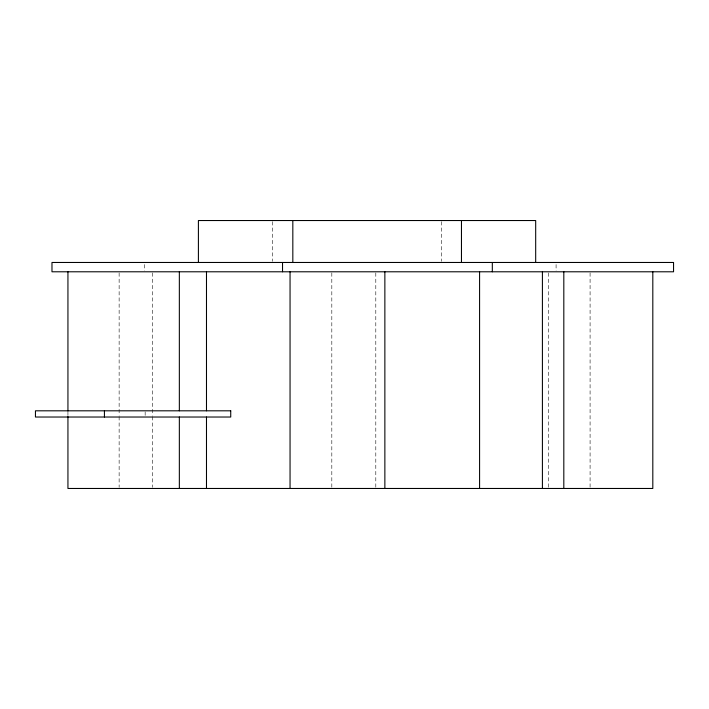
<?xml version="1.0" encoding="UTF-8"?>
<svg xmlns="http://www.w3.org/2000/svg" width="709" height="709" viewBox="0 0 709 709"><rect width="100%" height="100%" fill="white"/><g stroke="black" fill="none" stroke-linecap="round" stroke-linejoin="round"><path stroke-width="0.53" stroke-dasharray="3.54 2.66" d="M590.083 272.894L590.083 487.358M556.086 264.537L556.086 270.749M548.5 272.894L548.5 487.358M441.264 221.642L441.264 261.364M375.805 272.894L375.805 487.358M331.821 272.894L331.821 487.358M272.628 221.642L272.628 261.364M152.532 272.894L152.532 415.501M152.532 416.608L152.532 487.358M145.15 411.849L145.15 415.988M144.308 264.537L144.308 270.749M119.13 272.894L119.13 415.501M119.13 416.608L119.13 487.358M67.94 412.186L67.94 415.501"/><path stroke-width="1.06" d="M652.812 271.786L652.812 488.466L67.94 488.466L67.94 416.608M563.815 271.786L563.815 488.466M542.412 271.786L542.412 488.466M535.685 262.472L535.685 220.534L198.405 220.534L198.405 262.472M492.321 262.472L492.321 271.786M479.585 271.786L479.585 488.466M461.462 220.534L461.462 262.472M384.863 271.786L384.863 488.466M292.826 220.534L292.826 262.472M290.052 271.786L290.052 488.466M282.528 262.472L282.528 271.786M206.487 271.786L206.487 410.812M206.487 417.025L206.487 488.466M179.342 271.786L179.342 410.812M179.342 417.025L179.342 488.466M104.427 410.812L104.427 417.025M67.94 271.786L67.94 411.078M673.55 262.472L51.979 262.472L51.979 271.786L673.55 271.786L673.55 262.472M230.735 410.812L35.45 410.812L35.45 417.025L230.735 417.025L230.735 410.812"/></g></svg>
